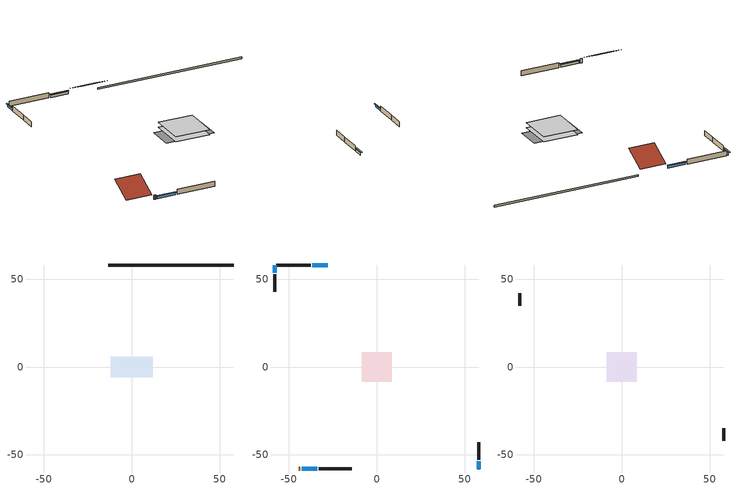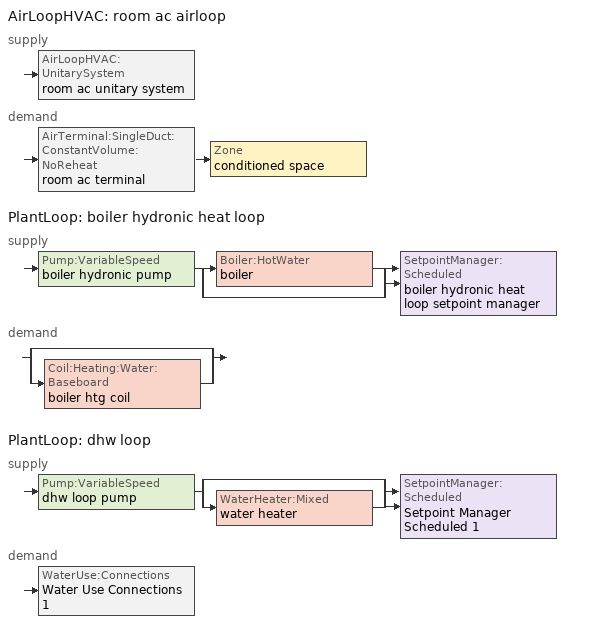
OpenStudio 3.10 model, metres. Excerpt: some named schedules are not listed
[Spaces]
crawlspace - unvented 1
 floor foundation (Slab1 construction): -11.91,-5.96 -11.91,5.96 11.91,5.96 11.91,-5.96 z-0.91
 wall foundation (FoundationWall1 construction): 58.06,58.06 -13.41,58.06 z-0.91:0
conditioned space 1
 floor to crawlspace - unvented 1 (Floor1 construction): -8.42,-8.42 -8.42,8.42 8.42,8.42 8.42,-8.42 z0
 wall outside (Wall1 construction): -37.59,58.06 -57.13,58.06 z0:2.44
 wall outside (Wall2 construction): 58.06,-52.73 58.06,-42.96 z0:2.44
 wall outside (Wall3 construction): -32.96,-58.06 -14.19,-58.06 z0:2.44
 wall outside (Wall4 construction): -58.06,52.73 -58.06,42.96 z0:2.44
 wall outside (AdiabaticWallConstruction): -27.86,58.06 -36.66,58.06 / 58.06,-58.06 58.06,-53.66 / -42.69,-58.06 -33.89,-58.06 / -58.06,58.06 -58.06,53.66 z0:1.19
 wall outside (AdiabaticWallConstruction 1): -44.53,-58.06 -43.62,-58.06 z0:2.03
 window (WindowConstruction): -27.86,58.06 -36.66,58.06 z0:1.19
 window (WindowConstruction 1): 58.06,-58.06 58.06,-53.66 z0:1.19
 window (WindowConstruction 2): -42.69,-58.06 -33.89,-58.06 z0:1.19
 window (WindowConstruction 3): -58.06,58.06 -58.06,53.66 z0:1.19
 door (Door): -44.53,-58.06 -43.62,-58.06 z0:2.03
attic - vented 1
 floor to conditioned space 1 (Floor2 construction Reversed): -8.42,-8.42 -8.42,8.42 8.42,8.42 8.42,-8.42 z2.44
 wall outside (Wall5 construction): 58.06,-42.03 58.06,-34.76 z0:2.44
 wall outside (Wall6 construction): -58.06,42.03 -58.06,34.76 z0:2.44
 roof outside (Roof1 construction): -26.93,58.06,2.44 -26.93,46.79,8.07 -14.34,46.79,8.07 -14.34,58.06,2.44
 roof outside (Roof2 construction): -45.46,-58.06,2.44 -45.46,-46.79,8.07 -58.06,-46.79,8.07 -58.06,-58.06,2.44
shading: -36.97,58.06 -27.56,58.06 -27.56,58.67 -36.97,58.67 z1.49; 58.06,-53.35 58.06,-58.36 58.67,-58.36 58.67,-53.35 z1.49; -33.58,-58.06 -42.99,-58.06 -42.99,-58.67 -33.58,-58.67 z1.49; -58.06,53.35 -58.06,58.36 -58.67,58.36 -58.67,53.35 z1.49
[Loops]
AirLoopHVAC 'room ac airloop'
 supply: AirLoopHVAC:UnitarySystem 'room ac unitary system'
 demand: AirTerminal:SingleDuct:ConstantVolume:NoReheat 'room ac terminal' > Zone 'conditioned space'
PlantLoop 'boiler hydronic heat loop'
 supply: Pump:VariableSpeed 'boiler hydronic pump' > split
  | Boiler:HotWater 'boiler'
  | bypass
  join > SetpointManager:Scheduled 'boiler hydronic heat loop setpoint manager'
 demand: split
  | bypass
  | Coil:Heating:Water:Baseboard 'boiler htg coil'
PlantLoop 'dhw loop'
 supply: Pump:VariableSpeed 'dhw loop pump' > split
  | bypass
  | WaterHeater:Mixed 'water heater'
  join > SetpointManager:Scheduled 'Setpoint Manager Scheduled 1'
 demand: WaterUse:Connections 'Water Use Connections 1'
[Site]
Buffalo Niagara Intl Ap_NY: Latitude {deg}=42.93; Longitude {deg}=-78.73; Time Zone {hr}=-5; Elevation {m}=215; Terrain=Suburbs; Keep Site Location Information=Yes
[Site:GroundTemperature:Shallow]
4.30207, 2.29327, 2.1324, 3.08568, 6.91256, 10.7216, 14.0239, 16.1158, 16.2935, 14.5921, 11.374, 7.68183
[Site:WaterMainsTemperature]
Calculation Method=Schedule; Temperature Schedule=mains temperature schedule
[Building]
Building 1
[Material] Roughness=Rough
Name | Thickness {m} | Conductivity {W/m-K} | Density {kg/m3} | Specific Heat {J/kg-K} | Thermal Absorptance | Solar Absorptance | Visible Absorptance
asphalt or fiberglass shingles | 0.00635 | 0.162714 | 1121.4 | 1465.45 | 0.9 | 0.85 | 0.85
roof rigid ins | 0.00281632 | 0.029427 | 32.04 | 1214.23 | 0.9 | 0.7 | 0.7
osb sheathing 0.5 in. | 0.0127 | 0.115458 | 512.64 | 1214.23 | 0.9 | 0.6 | 0.6
wood siding | 0.0254 | 0.102417 | 544.68 | 1172.36 | 0.9 | 0.7 | 0.7
osb sheathing 0.5 in. 1 | 0.0127 | 0.115458 | 512.64 | 1214.23 | 0.9 | 0.7 | 0.7
wall stud and cavity | 0.1397 | 0.0929022 | 139.0536 | 1170.24 | 0.9 | 0.7 | 0.7
gypsum board | 0.0127 | 0.160291 | 801 | 837.4 | 0.9 | 0.6 | 0.6
wall stud and cavity 1 | 0.1397 | 0.727959 | 139.0536 | 1170.24 | 0.9 | 0.6 | 0.6
floor stud and cavity | 0.1397 | 0.21683 | 92.3553 | 1139.71 | 0.9 | 0.7 | 0.7
floor rigid ins | 0.103632 | 0.029427 | 32.04 | 1214.23 | 0.9 | 0.7 | 0.7
osb sheathing 0.75 in. | 0.01905 | 0.115458 | 512.64 | 1214.23 | 0.9 | 0.7 | 0.7
floor covering | 0.0127 | 0.0433444 | 54.468 | 1339.84 | 0.9 | 0.6 | 0.6
ceiling loosefill ins | 0.169333 | 0.0480833 | 16.02 | 1046.75 | 0.9 | 0.7 | 0.7
ceiling stud and cavity | 0.1397 | 0.0824711 | 65.682 | 1177.47 | 0.9 | 0.7 | 0.7
concrete 8.0 in. | 0.2032 | 1.803125 | 2242.8 | 837.4 | 0.9 | 0.7 | 0.7
soil 0.5 in. | 0.0127 | 1.731 | 1842.3 | 418.7 | 0.9 | 0.7 | 0.7
wood siding 1; wood siding 2 | 0.0254 | 0.102417 | 544.68 | 1172.36
wall rigid ins | 0.512978 | 0.029427 | 32.04 | 1214.23 | 0.9 | 0.7 | 0.7
wall stud and cavity 2 | 0.0889 | 0.380278 | 52.3479 | 1209.89 | 0.9 | 0.7 | 0.7
door material | 0.04445 | 0.0716541 | 512.64 | 1214.23 | 0.9 | 0.7 | 0.7
wall stud and cavity 3 | 0.0889 | 0.391764 | 83.0341 | 1211.67 | 0.9 | 0.7 | 0.7
furniture material conditioned space 1 | 0.1524 | 0.115458 | 640.8 | 1214.23 | 0.9 | 0.6 | 0.6
[Construction]
Roof1 construction; Roof2 construction: asphalt or fiberglass shingles, roof rigid ins, osb sheathing 0.5 in.
Wall1 construction; Wall2 construction; Wall3 construction; Wall4 construction: wood siding, osb sheathing 0.5 in. 1, wall stud and cavity, gypsum board
Wall5 construction; Wall6 construction: wood siding, osb sheathing 0.5 in. 1, wall stud and cavity 1
Floor1 construction: floor stud and cavity, floor rigid ins, osb sheathing 0.75 in., floor covering
Floor2 construction Reversed: gypsum board, ceiling stud and cavity, ceiling loosefill ins
FoundationWall1 construction: concrete 8.0 in.
Slab1 construction: soil 0.5 in.
WindowConstruction; WindowConstruction 1; WindowConstruction 2; WindowConstruction 3: WindowMaterial
AdiabaticWallConstruction: wood siding 1, wall rigid ins, wall stud and cavity 2, gypsum board
Door: door material
AdiabaticWallConstruction 1: wood siding 2, wall rigid ins, wall stud and cavity 2, gypsum board
PartitionWallConstruction: gypsum board, wall stud and cavity 3, gypsum board
furniture construction conditioned space 1: furniture material conditioned space 1
[WindowMaterial:SimpleGlazingSystem]
WindowMaterial: U-Factor {W/m2-K}=2.10086; Solar Heat Gain Coefficient=0.3
[ThermalZone] Multiplier=1; Use Ideal Air Loads=No
Name | Volume {m3} | Thermostat
conditioned space | 692.064 | conditioned space temperature setpoint
attic - vented | 356.391
crawlspace - unvented | 259.524
[Sizing:Zone] Zone Cooling Design Supply Air Temperature Input Method=SupplyAirTemperature; Zone Cooling Design Supply Air Temperature {C}=14; Zone Cooling Design Supply Air Temperature Difference {deltaC}=11.11; Zone Heating Design Supply Air Temperature Input Method=SupplyAirTemperature; Zone Heating Design Supply Air Temperature {C}=40; Zone Heating Design Supply Air Temperature Difference {deltaC}=11.11; Zone Cooling Design Supply Air Humidity Ratio {kg-H2O/kg-air}=0.0085; Zone Heating Design Supply Air Humidity Ratio {kg-H2O/kg-air}=0.008; Cooling Design Air Flow Method=DesignDay; Heating Design Air Flow Method=DesignDay; Account for Dedicated Outdoor Air System=No; Dedicated Outdoor Air System Control Strategy=NeutralSupplyAir; Dedicated Outdoor Air Low Setpoint Temperature for Design {C}=autosize; Dedicated Outdoor Air High Setpoint Temperature for Design {C}=autosize; Zone Load Sizing Method=Sensible Load Only No Latent Load; Zone Latent Cooling Design Supply Air Humidity Ratio Input Method=HumidityRatioDifference; Zone Cooling Design Supply Air Humidity Ratio Difference {kgWater/kgDryAir}=0.005; Zone Latent Heating Design Supply Air Humidity Ratio Input Method=HumidityRatioDifference; Zone Humidification Design Supply Air Humidity Ratio Difference {kgWater/kgDryAir}=0.005; Sizing Option=Coincident
conditioned space; attic - vented; crawlspace - unvented
[Zone equipment]
conditioned space: room ac terminal, boiler baseboard
[Space]
Name | Thermal Zone | Volume {m3}
conditioned space 1 | conditioned space | 692.064
attic - vented 1 | attic - vented | 356.391
crawlspace - unvented 1 | crawlspace - unvented | 259.524
[ThermostatSetpoint:DualSetpoint]
conditioned space temperature setpoint: Heating Setpoint Temperature Schedule=heating setpoint; Cooling Setpoint Temperature Schedule=cooling setpoint; Temperature Difference Between Cutout And Setpoint {deltaC}=0
[Foundation:Kiva]
Foundation Kiva 1: Initial Indoor Air Temperature {C}=0.1092; Wall Height Above Grade {m}=0; Wall Depth Below Slab {m}=0.2032
[Foundation:Kiva:Settings]
Soil Conductivity {W/m-K}=1.731; Soil Density {kg/m3}=1842.3; Soil Specific Heat {J/kg-K}=418.7; Ground Solar Absorptivity=0.9; Ground Thermal Absorptivity=0.9; Ground Surface Roughness {m}=0.03; Far-Field Width {m}=40; Deep-Ground Boundary Condition=ZeroFlux; Deep-Ground Depth {m}=40; Minimum Cell Dimension {m}=0.2; Maximum Cell Growth Coefficient=3; Simulation Timestep=Timestep
[SurfaceProperty:ExposedFoundationPerimeter]
Slab1: Exposed Perimeter Calculation Method=TotalExposedPerimeter; Total Exposed Perimeter {m}=71.46544
[SurfaceProperty:IncidentSolarMultiplier] Incident Solar Multiplier=1; Incident Solar Multiplier Schedule=trans schedule winter=0.857 summer=0.857
Window1; Window2; Window3; Window4
[InternalMass:Definition] Design Level Calculation Method=SurfaceArea
Name | Construction | Surface Area {m2}
partition wall mass | PartitionWallConstruction | 283.819
furniture mass conditioned space 1 | furniture construction conditioned space 1 | 113.528
[InternalMass] Space or SpaceType=conditioned space 1; Multiplier=1
Name | Internal Mass Definition
partition wall mass | partition wall mass
furniture mass conditioned space 1 | furniture mass conditioned space 1
[Coil:Cooling:DX:SingleSpeed]
room ac clg coil: Availability Schedule=Always On Discrete; Rated Total Cooling Capacity {W}=4561.07; Rated Sensible Heat Ratio=0.65; Rated COP {W/W}=2.46766; Rated Air Flow Rate {m3/s}=0.190968; Rated Evaporator Fan Power Per Volume Flow Rate 2017 {W/(m3/s)}=773.3; Rated Evaporator Fan Power Per Volume Flow Rate 2023 {W/(m3/s)}=934.4; Total Cooling Capacity Function of Temperature Curve=Cool-CAP-fT1; Total Cooling Capacity Function of Flow Fraction Curve=Cool-CAP-fFF1; Energy Input Ratio Function of Temperature Curve=Cool-EIR-fT1; Energy Input Ratio Function of Flow Fraction Curve=Cool-EIR-fFF1; Part Load Fraction Correlation Curve=Cool-PLF-fPLR1; Minimum Outdoor Dry-Bulb Temperature for Compressor Operation {C}=-25; Nominal Time for Condensate Removal to Begin {s}=1000; Ratio of Initial Moisture Evaporation Rate and Steady State Latent Capacity=1.5; Maximum Cycling Rate {cycles/hr}=3; Latent Capacity Time Constant {s}=45; Condenser Type=AirCooled; Evaporative Condenser Effectiveness=0.9; Evaporative Condenser Air Flow Rate {m3/s}=autosize; Evaporative Condenser Pump Rated Power Consumption {W}=autosize; Crankcase Heater Capacity {W}=0; Maximum Outdoor Dry-Bulb Temperature for Crankcase Heater Operation {C}=10; Basin Heater Capacity {W/K}=0; Basin Heater Setpoint Temperature {C}=2
[Fan:SystemModel]
room ac supply fan: Availability Schedule=Always On Discrete; Design Maximum Air Flow Rate {m3/s}=0.191139; Speed Control Method=Discrete; Electric Power Minimum Flow Rate Fraction=0.2; Design Pressure Rise {Pa}=500; Motor Efficiency=1; Motor In Air Stream Fraction=1; Design Electric Power Consumption {W}=autosize; Design Power Sizing Method=PowerPerFlow; Electric Power Per Unit Flow Rate {W/(m3/s)}=1e-06; Electric Power Per Unit Flow Rate Per Unit Pressure {W-s/m3-Pa}=1.66667; Fan Total Efficiency=0.7; Motor Loss Radiative Fraction=0; Speed Flow Fraction 1=1; Speed Electric Power Fraction 1=1
[EnergyManagementSystem:Sensor]
Name | Output Variable or Output Meter Index Key | Output Variable or Output Meter
room_ac_supply_fan_s | room ac supply fan | Fan Electricity Energy
room_ac_clg_coil_s | room ac clg coil | Cooling Coil Total Cooling Energy
boiler_plr_s | boiler | Boiler Part Load Ratio
boiler_hydronic_pump_mfr_s | boiler hydronic pump | Pump Mass Flow Rate
boiler_hydronic_pump_s | boiler hydronic pump | Pump Electricity Energy
boiler_baseboard_s | boiler baseboard | Baseboard Total Heating Energy
water_heater_energy | water heater | Water Heater FuelOilNo2 Rate
water_heater_on_cycle_parasitic | water heater | Water Heater On Cycle Parasitic Electricity Rate
water_heater_off_cycle_parasitic | water heater | Water Heater Off Cycle Parasitic Electricity Rate
fridge_tin_s; tin_s | conditioned space | Zone Mean Air Temperature
out_pb_s |  | Site Outdoor Air Barometric Pressure
out_wt_s |  | Site Outdoor Air Humidity Ratio
win_s | conditioned space | Zone Air Humidity Ratio
site_vw_s |  | Site Wind Speed
tout_s | conditioned space | Zone Outdoor Air Drybulb Temperature
cool_season | cooling season schedule | Schedule Value
room_ac_airloop_Fan_RTF_s | room ac supply fan | Fan Runtime Fraction
natural_vent_s | natural vent schedule | Schedule Value
htg_sp_s | heating setpoint | Schedule Value
clg_sp_s | cooling setpoint | Schedule Value
mech_vent_range_fan_0_sch_s | mech vent range fan 0 schedule | Schedule Value
mech_vent_bath_fan_0_sch_s | mech vent bath fan 0 schedule | Schedule Value
clothes_dryer_exhaust_0_sch_s | clothes_dryer | Schedule Value
conditioned_space_htg_unmet_s | conditioned space | Zone Heating Setpoint Not Met Time
conditioned_space_clg_unmet_s | conditioned space | Zone Cooling Setpoint Not Met Time
htg_load_cond |  | Heating:EnergyTransfer:Zone:CONDITIONED SPACE
clg_load_cond |  | Cooling:EnergyTransfer:Zone:CONDITIONED SPACE
[EnergyManagementSystem:Program]
room_ac_supply_fan_disaggregate_program: Set room_ac_supply_fan_clg = 0; If room_ac_clg_coil_s > 0; Set room_ac_supply_fan_clg = room_ac_supply_fan_s; EndIf
boiler_hydronic_pump_power_program: Set hvac_plr = boiler_plr_s; Set pump_total_eff = boiler_hydronic_pump_rated_mfr / 1000 * 20000.0 / 158.653846153846; Set pump_vfr = boiler_hydronic_pump_mfr_s / 1000; If pump_vfr > 0; Set boiler_hydronic_pump_pressure_rise_act = 158.653846153846 * hvac_plr * pump_total_eff / pump_vfr; Else; Set boiler_hydronic_pump_pressure_rise_act = 0; EndIf
boiler_hydronic_pump_disaggregate_program: Set boiler_hydronic_pump_primary_htg = boiler_hydronic_pump_s
water_heater_EC_adj: If WarmupFlag == 0; Set dhw_e_cons = water_heater_energy + water_heater_on_cycle_parasitic + water_heater_off_cycle_parasitic; Set water_heater_ec_adj_act = 0.0 * dhw_e_cons / 1; EndIf
fridge_schedule_program: Set Tin = fridge_tin_s*(9.0/5.0)+32.0; Set fridge_schedule_act = 0; If (Hour == 0); Set fridge_schedule_act = (-0.487+0.019*Tin); ElseIf (Hour == 1); Set fridge_schedule_act = (-0.34+0.016*Tin); ElseIf (Hour == 2); Set fridge_schedule_act = (-0.37+0.017*Tin); ElseIf (Hour == 3); Set fridge_schedule_act = (-0.361+0.016*Tin); ElseIf (Hour == 4); Set fridge_schedule_act = (-0.515+0.018*Tin); ElseIf (Hour == 5); Set fridge_schedule_act = (-0.684+0.021*Tin); ElseIf (Hour == 6); Set fridge_schedule_act = (-0.471+0.019*Tin); ElseIf (Hour == 7); Set fridge_schedule_act = (-0.159+0.015*Tin); ElseIf (Hour == 8); Set fridge_schedule_act = (-0.079+0.015*Tin); ElseIf (Hour == 9); Set fridge_schedule_act = (-0.417+0.019*Tin); ElseIf (Hour == 10); Set fridge_schedule_act = (-0.411+0.018*Tin); ElseIf (Hour == 11); Set fridge_schedule_act = (-0.386+0.018*Tin); ElseIf (Hour == 12); Set fridge_schedule_act = (-0.24+0.016*Tin); ElseIf (Hour == 13); Set fridge_schedule_act = (-0.314+0.017*Tin); ElseIf (Hour == 14); Set fridge_schedule_act = (-0.16+0.015*Tin); ElseIf (Hour == 15); Set fridge_schedule_act = (-0.121+0.015*Tin); ElseIf (Hour == 16); Set fridge_schedule_act = (-0.469+0.02*Tin); ElseIf (Hour == 17); Set fridge_schedule_act = (-0.412+0.02*Tin); ElseIf (Hour == 18); Set fridge_schedule_act = (-0.091+0.017*Tin); ElseIf (Hour == 19); Set fridge_schedule_act = (0.077+0.014*Tin); ElseIf (Hour == 20); Set fridge_schedule_act = (-0.118+0.016*Tin); ElseIf (Hour == 21); Set fridge_schedule_act = (-0.247+0.017*Tin); ElseIf (Hour == 22); Set fridge_schedule_act = (-0.445+0.019*Tin); ElseIf (Hour == 23); Set fridge_schedule_act = (-0.544+0.02*Tin); EndIf
natural_vent_program: Set Tin = tin_s; Set Tout = tout_s; Set Wout = out_wt_s; Set Pbar = out_pb_s; Set Phiout = (@RhFnTdbWPb Tout Wout Pbar); Set MaxHR = 0.0115; Set Tnvsp = (htg_sp_s + clg_sp_s) / 2; Set NVavail = natural_vent_s; Set ClgSsnAvail = cool_season; Set Qnv = 0; Set Qwhf = 0; Set whole_house_fan_mix_act = 0; Set whole_house_fan_act = 0; If ((Wout < MaxHR) && (Tin > Tout) && (Tin > Tnvsp) && (ClgSsnAvail > 0)); Set WHF_Flow = 0; Set Adj = (Tin-Tnvsp)/(Tin-Tout); Set Adj = (@Min Adj 1); Set Adj = (@Max Adj 0); If (WHF_Flow > 0); Set Qwhf = WHF_Flow*Adj; Set whole_house_fan_mix_act = WHF_Flow*Adj; Set WHF_W = 0; Set whole_house_fan_act = WHF_W*Adj; ElseIf (NVavail > 0); Set NVArea = 12615.824058624003; Set Cs = 8.968567957270247e-05; Set Cw = 6.158219665777789e-05; Set Tdiff = Tin-Tout; Set dT = (@Abs Tdiff); Set Vwind = site_vw_s; Set SGNV = NVArea*Adj*((((Cs*dT)+(Cw*(Vwind^2)))^0.5)/1000); Set MaxNV = 3.844798503936001; Set Qnv = (@Min SGNV MaxNV); EndIf; EndIf; Set natural_vent_flow_act = Qnv; Set whole_house_fan_flow_act = Qwhf; Set natural_vent_program_Qnv = Qnv; Set natural_vent_program_Qwhf = Qwhf
infil_program: Set p_m = 0.14; Set p_s = 0.22; Set s_m = 270; Set s_s = 370; Set z_m = 9.99744; Set z_s = 2.4384; Set f_t = (((s_m/z_m)^p_m)*((z_s/s_s)^p_s)); Set Tdiff = tin_s-tout_s; Set dT = @Abs Tdiff; Set c = 0.0755; Set Cs = 0.0654; Set Cw = 0.1488; Set n = 0.65; Set sft = (f_t*0.7000000000000001); Set temp1 = ((c*Cw)*((sft*site_vw_s)^(2*n)))^2; Set Qinf = (((c*Cs*(dT^n))^2)+temp1)^0.5; Set Qinf = (@Max Qinf 0); Set mech_vent_house_fan_sensible_load_act = 0.0; Set mech_vent_house_fan_latent_load_act = 0.0; Set OASupInPb = out_pb_s; Set OASupInTemp = tout_s; Set OASupInW = out_wt_s; Set OASupRho = (@RhoAirFnPbTdbW OASupInPb OASupInTemp OASupInW); Set OASupCp = (@CpAirFnW OASupInW); Set OASupInEnth = (@HFnTdbW OASupInTemp OASupInW); Set ZoneTemp = tin_s; Set ZoneW = win_s; Set ZoneCp = (@CpAirFnW ZoneW); Set ZoneAirEnth = (@HFnTdbW ZoneTemp ZoneW); Set mech_vent_house_fan_cfis_act = 0.0; Set QWHV_cfis_sup = 0.0; Set QWHV_cfis_suppl_sup = 0.0; Set QWHV_cfis_suppl_exh = 0.0; Set Qrange = 0; Set Qrange = Qrange + 0.04719 * mech_vent_range_fan_0_sch_s; Set Qbath = 0; Set Qbath = Qbath + 0.04719 * mech_vent_bath_fan_0_sch_s; Set Qdryer = 0; Set Qdryer = Qdryer + 0.15118 * clothes_dryer_exhaust_0_sch_s; Set QWHV_sup = 0.0; Set QWHV_exh = 0.0; Set Qsupply = QWHV_sup + QWHV_cfis_sup + QWHV_cfis_suppl_sup; Set Qexhaust = Qrange + Qbath + Qdryer + QWHV_exh + QWHV_cfis_suppl_exh; Set Qfan = (@Max Qexhaust Qsupply); Set Qducts = 0; If Qducts < 0; Set Qsupply = Qsupply - Qducts; Else; Set Qexhaust = Qexhaust + Qducts; EndIf; Set Qfan_with_ducts = (@Max Qexhaust Qsupply); Set Qimb = (@Abs (Qsupply - Qexhaust)); If Qinf + Qimb > 0; Set Qtot = Qfan_with_ducts + (Qinf^2) / (Qinf + Qimb); Else; Set Qtot = Qfan_with_ducts; EndIf; Set Qinf_adj = Qtot - Qfan; Set infil_flow_act = Qinf_adj; Set infil_program_Qinf = Qinf_adj; Set infil_program_Qfan = Qfan; Set Qload = Qfan; Set Effectiveness_Sens = 0.0; Set Effectiveness_Lat = 0.0; Set Fan_MFR = Qload * OASupRho; Set ZoneInEnth = OASupInEnth; Set ZoneInTemp = OASupInTemp; Set FanTotalToCond = Fan_MFR * (ZoneInEnth - ZoneAirEnth); Set FanSensToCond = Fan_MFR * ZoneCp * (ZoneInTemp - ZoneTemp); Set FanLatToCond = FanTotalToCond - FanSensToCond; Set mech_vent_house_fan_sensible_load_act = mech_vent_house_fan_sensible_load_act + FanSensToCond; Set mech_vent_house_fan_latent_load_act = mech_vent_house_fan_latent_load_act + FanLatToCond
unmet_hours_program: Set htg_unmet_hours = 0; Set clg_unmet_hours = 0; Set unit_htg_unmet_hours = 0; If ((DayOfYear >= 1) && (DayOfYear <= 365)); Set unit_htg_unmet_hours = unit_htg_unmet_hours + conditioned_space_htg_unmet_s; If unit_htg_unmet_hours > htg_unmet_hours; Set htg_unmet_hours = unit_htg_unmet_hours; EndIf; EndIf; Set unit_clg_unmet_hours = 0; If ((DayOfYear >= 1) && (DayOfYear <= 365)); Set unit_clg_unmet_hours = unit_clg_unmet_hours + conditioned_space_clg_unmet_s; If unit_clg_unmet_hours > clg_unmet_hours; Set clg_unmet_hours = unit_clg_unmet_hours; EndIf; EndIf
total_loads_program: Set loads_htg_tot = 0; Set loads_clg_tot = 0; If htg_load_cond > 0; Set loads_htg_tot = loads_htg_tot + (htg_load_cond - clg_load_cond) * 1.0; EndIf; Set loads_htg_tot = (@Max loads_htg_tot 0); If clg_load_cond > 0; Set loads_clg_tot = loads_clg_tot + (clg_load_cond - htg_load_cond) * 1.0; EndIf; Set loads_clg_tot = (@Max loads_clg_tot 0)
total_airflows_program: Set total_infil_flow_rate = 0; Set total_mechvent_flow_rate = 0; Set total_natvent_flow_rate = 0; Set total_whf_flow_rate = 0; Set total_infil_flow_rate = total_infil_flow_rate + (infil_program_Qinf * 1); Set total_mechvent_flow_rate = total_mechvent_flow_rate + (infil_program_Qfan * 1); Set total_natvent_flow_rate = total_natvent_flow_rate + (natural_vent_program_Qnv * 1); Set total_whf_flow_rate = total_whf_flow_rate + (natural_vent_program_Qwhf * 1)
[EnergyManagementSystem:ProgramCallingManager]
room_ac_supply_fan_disaggregate_program_calling_manager: EndOfSystemTimestepBeforeHVACReporting; room_ac_supply_fan_disaggregate_program
boiler_hydronic_pump_power_program_calling_manager: EndOfSystemTimestepBeforeHVACReporting; boiler_hydronic_pump_power_program
boiler_hydronic_pump_disaggregate_program_calling_manager: EndOfSystemTimestepBeforeHVACReporting; boiler_hydronic_pump_disaggregate_program
water_heater_EC_adj_ProgramManager: EndOfSystemTimestepBeforeHVACReporting; water_heater_EC_adj
fridge_schedule_program_calling_manager: BeginZoneTimestepAfterInitHeatBalance; fridge_schedule_program
natural_vent_program_calling_manager: BeginZoneTimestepAfterInitHeatBalance; natural_vent_program
infil_program_calling_manager: BeginZoneTimestepAfterInitHeatBalance; infil_program
unmet_hours_program_calling_manager: EndOfZoneTimestepBeforeZoneReporting; unmet_hours_program
total_loads_program_calling_manager: EndOfZoneTimestepAfterZoneReporting; total_loads_program
total_airflows_program_calling_manager: EndOfZoneTimestepAfterZoneReporting; total_airflows_program
[EnergyManagementSystem:OutputVariable] Type of Data in Variable=Summed; Update Frequency=SystemTimestep; Units=J
Name | EMS Variable | EMS Program or Subroutine
room ac supply fan disaggregate clg | room_ac_supply_fan_clg | room_ac_supply_fan_disaggregate_program
boiler hydronic pump disaggregate htg primary | boiler_hydronic_pump_primary_htg | boiler_hydronic_pump_disaggregate_program
[AirLoopHVAC:UnitarySystem]
room ac unitary system: Control Type=Load; Controlling Zone or Thermostat Location=conditioned space; Dehumidification Control Type=None; Availability Schedule=Always On Discrete; Supply Fan=room ac supply fan; Fan Placement=BlowThrough; Supply Air Fan Operating Mode Schedule=room ac auto fan schedule; DX Heating Coil Sizing Ratio=1; Cooling Coil=room ac clg coil; Use DOAS DX Cooling Coil=No; DOAS DX Cooling Coil Leaving Minimum Air Temperature {C}=2; Latent Load Control=SensibleOnlyLoadControl; Supply Air Flow Rate Method During Cooling Operation=SupplyAirFlowRate; Supply Air Flow Rate During Cooling Operation {m3/s}=0.191139; Supply Air Flow Rate Method During Heating Operation=SupplyAirFlowRate; Supply Air Flow Rate During Heating Operation {m3/s}=0; Supply Air Flow Rate Method When No Cooling or Heating is Required=SupplyAirFlowRate; Supply Air Flow Rate When No Cooling or Heating is Required {m3/s}=0; No Load Supply Air Flow Rate Control Set To Low Speed=Yes; Maximum Supply Air Temperature {C}=48.8889; Maximum Outdoor Dry-Bulb Temperature for Supplemental Heater Operation {C}=21; Ancilliary On-Cycle Electric Power {W}=0; Ancilliary Off-Cycle Electric Power {W}=0
[AirLoopHVAC]
room ac airloop: Availability Schedule=Always On Discrete; Design Supply Air Flow Rate {m3/s}=0.191139; Design Return Air Flow Fraction of Supply Air Flow=1
[Sizing:System]
room ac airloop: Central Heating Maximum System Air Flow Ratio=0.3; Preheat Design Temperature {C}=7; Preheat Design Humidity Ratio {kg-H2O/kg-Air}=0.008; Precool Design Temperature {C}=12.8; Precool Design Humidity Ratio {kg-H2O/kg-Air}=0.008; Central Cooling Design Supply Air Temperature {C}=12.8; Central Heating Design Supply Air Temperature {C}=16.7; 100% Outdoor Air in Cooling=Yes; 100% Outdoor Air in Heating=Yes; Central Cooling Design Supply Air Humidity Ratio {kg-H2O/kg-Air}=0.0085; Zone Maximum Outdoor Air Fraction=1; Cooling Supply Air Flow Rate Per Floor Area {m3/s-m2}=0.00996765; Cooling Fraction of Autosized Cooling Supply Air Flow Rate=1; Cooling Supply Air Flow Rate Per Unit Cooling Capacity {m3/s-W}=3.94755e-05; Heating Supply Air Flow Rate Per Floor Area {m3/s-m2}=0.00996765; Heating Fraction of Autosized Heating Supply Air Flow Rate=1; Heating Fraction of Autosized Cooling Supply Air Flow Rate=1; Heating Supply Air Flow Rate Per Unit Heating Capacity {m3/s-W}=3.15882e-05; Cooling Design Capacity Method=CoolingDesignCapacity; Cooling Design Capacity {W}=autosize; Cooling Design Capacity Per Floor Area {W/m2}=234.7; Fraction of Autosized Cooling Design Capacity=1; Heating Design Capacity Method=HeatingDesignCapacity; Heating Design Capacity {W}=autosize; Heating Design Capacity Per Floor Area {W/m2}=157; Fraction of Autosized Heating Design Capacity=1; Central Cooling Capacity Control Method=OnOff; Occupant Diversity=autosize
[AirTerminal:SingleDuct:ConstantVolume:NoReheat]
room ac terminal: Availability Schedule=Always On Discrete; Maximum Air Flow Rate {m3/s}=0.191139
[PlantLoop] Fluid Type=Water; Glycol Concentration=0; Load Distribution Scheme=Optimal
Name | Plant Loop Volume {m3} | Maximum Loop Flow Rate {m3/s}
boiler hydronic heat loop | Autocalculate
dhw loop | 0.003 | 0.01
[Sizing:Plant] Loop Type=Heating; Sizing Option=NonCoincident; Zone Timesteps in Averaging Window=1; Coincident Sizing Factor Mode=None
Name | Design Loop Exit Temperature {C} | Loop Design Temperature Difference {deltaC}
boiler hydronic heat loop | 82.2222 | 11.1111
dhw loop | 52.6667 | 5.55556
[Pump:VariableSpeed] Motor Efficiency=0.85; Fraction of Motor Inefficiencies to Fluid Stream=0; Coefficient 1 of the Part Load Performance Curve=0; Coefficient 2 of the Part Load Performance Curve=1; Coefficient 3 of the Part Load Performance Curve=0; Coefficient 4 of the Part Load Performance Curve=0; Minimum Flow Rate {m3/s}=0; Pump Control Type=Intermittent; Skin Loss Radiative Fraction=0.5; Design Power Sizing Method=PowerPerFlowPerPressure; Design Electric Power per Unit Flow Rate {W/(m3/s)}=348701.1; Design Shaft Power per Unit Flow Rate per Unit Head {W-s/m3-Pa}=1.28205; Design Minimum Flow Rate Fraction=0
Name | Rated Flow Rate {m3/s} | Rated Pump Head {Pa} | Rated Power Consumption {W}
boiler hydronic pump | 0.00594952 | 20000 | 158.654
dhw loop pump | 0.01 | 1 | 0
[Boiler:HotWater]
boiler: Fuel Type=FuelOilNo2; Nominal Capacity {W}=10551.4; Nominal Thermal Efficiency=0.78; Efficiency Curve Temperature Evaluation Variable=LeavingBoiler; Normalized Boiler Efficiency Curve=NonCondensingBoilerEff; Minimum Part Load Ratio=0; Maximum Part Load Ratio=1; Optimum Part Load Ratio=1; Water Outlet Upper Temperature Limit {C}=99.9; Boiler Flow Mode=LeavingSetpointModulated; On Cycle Parasitic Electric Load {W}=0; Off Cycle Parasitic Fuel Load {W}=0; Sizing Factor=1
[EnergyManagementSystem:InternalVariable]
Name | Internal Data Index Key | Internal Data Type
boiler_hydronic_pump_rated_mfr | boiler hydronic pump | Pump Maximum Mass Flow Rate
room_ac_airloop_max_sup_fan_mfr | room ac supply fan | Fan Maximum Mass Flow Rate
[EnergyManagementSystem:Actuator]
Name | Actuated Component | Actuated Component Type | Actuated Component Control Type | Zone or Space
boiler_hydronic_pump_pressure_rise_act | boiler hydronic pump | Pump | Pump Pressure Rise
water_heater_ec_adj_act | water heater energy adjustment1 | OtherEquipment | Power Level | conditioned space 1
fridge_schedule_act | fridge schedule | Schedule:Constant | Schedule Value
natural_vent_flow_act | natural vent flow | Zone Infiltration | Air Exchange Flow Rate
whole_house_fan_flow_act | whole house fan flow | Zone Infiltration | Air Exchange Flow Rate
whole_house_fan_act | whole house fan | ElectricEquipment | Electricity Rate | conditioned space 1
whole_house_fan_mix_act | whole house fan mix | ZoneMixing | Air Exchange Flow Rate
mech_vent_house_fan_cfis_act | mech vent house fan cfis | ElectricEquipment | Electricity Rate | conditioned space 1
mech_vent_house_fan_sensible_load_act | mech vent house fan sensible load | OtherEquipment | Power Level | conditioned space 1
mech_vent_house_fan_latent_load_act | mech vent house fan latent load | OtherEquipment | Power Level | conditioned space 1
infil_flow_act | infil flow | Zone Infiltration | Air Exchange Flow Rate
[SetpointManager:Scheduled] Control Variable=Temperature
Name | Schedule
boiler hydronic heat loop setpoint manager | boiler hydronic heat supply setpoint
Setpoint Manager Scheduled 1 | dhw temp
[Coil:Heating:Water:Baseboard]
boiler htg coil: Heating Design Capacity Method=HeatingDesignCapacity; Heating Design Capacity {W}=10551.4; Heating Design Capacity Per Floor Area {W/m2}=0; Fraction of Autosized Heating Design Capacity=0.8; U-Factor Times Area Value {W/K}=759.704; Maximum Water Flow Rate {m3/s}=0.000454535; Convergence Tolerance=0.001
[ZoneHVAC:Baseboard:Convective:Water]
boiler baseboard: Availability Schedule=Always On Discrete; Heating Coil=boiler htg coil
[External:File]
External File 1: File=in.schedules.csv
[ElectricEquipment:Definition] Design Level Calculation Method=EquipmentLevel
Name | Design Level {W} | Fraction Latent | Fraction Radiant | Fraction Lost
ceiling fan | 58.3651 | 0 | 0.558 | 0
clothes washer | 1243.65 | 0.03 | 0.162 | 0.7
clothes dryer | 485.805 | 0.015 | 0.081 | 0.85
dishwasher | 724.42 | 0.3 | 0.18 | 0.4
fridge | 78.8813 | 0 | 0.6 | 0
cooking range | 102.038 | 0.16 | 0.384 | 0.2
misc tv | 407.323 | 0 | 0.6 | 0
misc plug loads | 514.959 | 0.045 | 0.513 | 0.1
whole house fan; mech vent house fan | 0 | 0 | 0 | 1
mech vent house fan cfis | 0 | 0 | 0 | 0
mech vent range fan 0; mech vent bath fan 0 | 30 | 0 | 0 | 1
[ElectricEquipment] Space or SpaceType=conditioned space 1
Name | Electric Equipment Definition | Schedule
ceiling fan | ceiling fan | ceiling_fan
clothes washer | clothes washer | clothes_washer
clothes dryer | clothes dryer | clothes_dryer
dishwasher | dishwasher | dishwasher
fridge | fridge | fridge schedule
cooking range | cooking range | cooking_range
misc tv | misc tv | plug_loads_tv
misc plug loads | misc plug loads | plug_loads_other
whole house fan | whole house fan | Always On Discrete
mech vent house fan | mech vent house fan | mech vent house fan schedule
mech vent house fan cfis | mech vent house fan cfis | mech vent house fan cfis schedule
mech vent range fan 0 | mech vent range fan 0 | mech vent range fan 0 schedule
mech vent bath fan 0 | mech vent bath fan 0 | mech vent bath fan 0 schedule
[WaterHeater:Mixed]
water heater: Tank Volume {m3}=0.143846; Setpoint Temperature Schedule=water heater setpoint; Deadband Temperature Difference {deltaC}=2; Maximum Temperature Limit {C}=99; Heater Control Type=Cycle; Heater Maximum Capacity {W}=10550.6; Heater Minimum Capacity {W}=0; Heater Fuel Type=FuelOilNo2; Heater Thermal Efficiency=0.785176; Off Cycle Parasitic Fuel Consumption Rate {W}=0; Off Cycle Parasitic Fuel Type=Electricity; Off Cycle Parasitic Heat Fraction to Tank=0; On Cycle Parasitic Fuel Consumption Rate {W}=0; On Cycle Parasitic Fuel Type=Electricity; On Cycle Parasitic Heat Fraction to Tank=0; Ambient Temperature Indicator=ThermalZone; Ambient Temperature Thermal Zone=conditioned space; Off Cycle Loss Coefficient to Ambient Temperature {W/K}=2.30013; Off Cycle Loss Fraction to Thermal Zone=0.91; On Cycle Loss Coefficient to Ambient Temperature {W/K}=2.30013; On Cycle Loss Fraction to Thermal Zone=1; Use Side Effectiveness=1; Source Side Effectiveness=1; Use Side Design Flow Rate {m3/s}=autosize; Source Side Design Flow Rate {m3/s}=autosize; Indirect Water Heating Recovery Time {hr}=1.5; Source Side Flow Control Mode=IndirectHeatPrimarySetpoint
[WaterHeater:Sizing]
water heater: Design Mode=PeakDraw; Time Storage Can Meet Peak Draw {hr}=0.538503; Time for Tank Recovery {hr}=0; Nominal Tank Volume for Autosizing Plant Connections {m3}=1
[OtherEquipment:Definition] Design Level Calculation Method=EquipmentLevel
Name | Design Level {W} | Fraction Latent | Fraction Radiant | Fraction Lost
water heater energy adjustment1 | 0.01 | 0 | 0 | 1
clothes dryer 2 | 6453.99 | 0.015 | 0.081 | 0.85
cooking range 2 | 2990.45 | 0.16 | 0.384 | 0.2
general water use sensible | -52.5013 | 0 | 0.6 | 0
general water use latent | 53.2715 | 1 | 0 | 0
mech vent house fan sensible load | 0 | 0 | 0 | 0
mech vent house fan latent load | 0 | 1 | 0 | 0
[OtherEquipment] Space or SpaceType=conditioned space 1
Name | Other Equipment Definition | Schedule | Fuel Type
water heater energy adjustment1 | water heater energy adjustment1 | Always On Discrete | FuelOilNo2
clothes dryer 1 | clothes dryer 2 | clothes_dryer | FuelOilNo2
cooking range 1 | cooking range 2 | cooking_range | FuelOilNo2
general water use sensible | general water use sensible | general water use schedule
general water use latent | general water use latent | general water use schedule
mech vent house fan sensible load | mech vent house fan sensible load | Always On Discrete
mech vent house fan latent load | mech vent house fan latent load | Always On Discrete
[WaterUse:Connections]
Water Use Connections 1: Drain Water Heat Exchanger Type=None; Drain Water Heat Exchanger Destination=Plant; Water Use Equipment Name 1=dhw fixtures; Water Use Equipment Name 2=dhw distribution waste; Water Use Equipment Name 3=clothes washer; Water Use Equipment Name 4=dishwasher
[WaterUse:Equipment:Definition]
Name | Peak Flow Rate {m3/s} | Target Temperature Schedule
dhw fixtures | 1.79434e-05 | mixed water temperature schedule
dhw distribution waste | 6.16797e-06 | mixed water temperature schedule
clothes washer | 5.17561e-06
dishwasher | 5.01845e-06
[WaterUse:Equipment]
Name | Water Use Equipment Definition | Flow Rate Fraction Schedule
dhw fixtures | dhw fixtures | hot_water_fixtures
dhw distribution waste | dhw distribution waste | hot_water_fixtures
clothes washer | clothes washer | hot_water_clothes_washer
dishwasher | dishwasher | hot_water_dishwasher
[Lights:Definition]
interior lighting: Design Level Calculation Method=LightingLevel; Lighting Level {W}=1403.41; Fraction Radiant=0.6; Fraction Visible=0.2; Return Air Fraction=0
[Lights]
interior lighting: Lights Definition=interior lighting; Space or SpaceType=conditioned space 1; Schedule=lighting_interior; Fraction Replaceable=1
[Exterior:Lights:Definition]
exterior lighting: Design Level {W}=58.1671
[Exterior:Lights]
exterior lighting: Exterior Lights Definition=exterior lighting; Schedule=exterior lighting schedule
[People:Definition]
occupants: Number of People Calculation Method=People; Number of People {people}=3; Fraction Radiant=0.314171; Sensible Heat Fraction=0.56303; Carbon Dioxide Generation Rate {m3/s-W}=0; Enable ASHRAE 55 Comfort Warnings=No; Mean Radiant Temperature Calculation Type=EnclosureAveraged
[People]
occupants: People Definition=occupants; Space or SpaceType=conditioned space 1; Number of People Schedule=occupants; Activity Level Schedule=occupants activity schedule; Multiplier=1
[SpaceInfiltration:DesignFlowRate] Schedule=Always On Discrete; Density Basis=Outdoor
Name | Space or SpaceType | Design Flow Rate Calculation Method | Design Flow Rate {m3/s} | Air Changes per Hour {1/hr} | Constant Term Coefficient | Temperature Term Coefficient | Velocity Term Coefficient | Velocity Squared Term Coefficient
natural vent flow; whole house fan flow; infil flow | conditioned space 1 | Flow/Space | 0
infil crawlspace - unvented 1 | crawlspace - unvented 1 | AirChanges/Hour |  | 0.1 | 1 | 0 | 0 | 0
[ZoneMixing]
whole house fan mix: Zone or Space=attic - vented; Schedule=Always On Continuous; Design Flow Rate Calculation Method=Flow/Zone; Design Flow Rate {m3/s}=0; Source Zone or Space=conditioned space
[SpaceInfiltration:EffectiveLeakageArea]
infil attic - vented 1: Space or SpaceType=attic - vented 1; Schedule=Always On Discrete; Effective Air Leakage Area {cm2}=9459.68; Stack Coefficient=0.000261957; Wind Coefficient=3.89868e-05
[Schedule:Ruleset]
Name | Default Day Schedule
heating setpoint | heating setpoint default day
cooling setpoint | cooling setpoint default day
exterior lighting schedule | exterior lighting schedule default day
general water use schedule | general water use schedule default day
cooling season schedule | cooling season schedule default day
natural vent schedule | natural vent schedule default day
mech vent range fan 0 schedule | mech vent range fan 0 schedule default day
mech vent bath fan 0 schedule | mech vent bath fan 0 schedule default day
[Schedule:Day]
heating setpoint default day; cooling setpoint default day; exterior lighting schedule default day; general water use schedule default day; cooling season schedule default day; natural vent schedule default day; mech vent range fan 0 schedule default day; mech vent bath fan 0 schedule default day: 24, 0, 0
exterior lighting schedule day: 1, 0, 0.566667, 3, 0, 0.524167, 5, 0, 0.495833, 6, 0, 0.5525, 7, 0, 0.623333, 8, 0, 0.580833, 9, 0, 0.439167, 10, 0, 0.354167, 12, 0, 0.34, 13, 0, 0.354167, 14, 0, 0.396667, 15, 0, 0.425, 16, 0, 0.495833, 17, 0, 0.623333, 18, 0, 0.793333, 19, 0, 0.906667, 20, 0, 0.963333, 21, 0, 0.991667, 22, 0, 0.920833, 23, 0, 0.793333, 24, 0, 0.665833
exterior lighting schedule day 1: 1, 0, 0.528571, 3, 0, 0.488929, 5, 0, 0.4625, 6, 0, 0.515357, 7, 0, 0.581429, 8, 0, 0.541786, 9, 0, 0.409643, 10, 0, 0.330357, 12, 0, 0.317143, 13, 0, 0.330357, 14, 0, 0.37, 15, 0, 0.396429, 16, 0, 0.4625, 17, 0, 0.581429, 18, 0, 0.74, 19, 0, 0.845714, 20, 0, 0.898571, 21, 0, 0.925, 22, 0, 0.858929, 23, 0, 0.74, 24, 0, 0.621071
exterior lighting schedule day 2: 1, 0, 0.485714, 3, 0, 0.449286, 5, 0, 0.425, 6, 0, 0.473571, 7, 0, 0.534286, 8, 0, 0.497857, 9, 0, 0.376429, 10, 0, 0.303571, 12, 0, 0.291429, 13, 0, 0.303571, 14, 0, 0.34, 15, 0, 0.364286, 16, 0, 0.425, 17, 0, 0.534286, 18, 0, 0.68, 19, 0, 0.777143, 20, 0, 0.825714, 21, 0, 0.85, 22, 0, 0.789286, 23, 0, 0.68, 24, 0, 0.570714
exterior lighting schedule day 3: 1, 0, 0.442857, 3, 0, 0.409643, 5, 0, 0.3875, 6, 0, 0.431786, 7, 0, 0.487143, 8, 0, 0.453929, 9, 0, 0.343214, 10, 0, 0.276786, 12, 0, 0.265714, 13, 0, 0.276786, 14, 0, 0.31, 15, 0, 0.332143, 16, 0, 0.3875, 17, 0, 0.487143, 18, 0, 0.62, 19, 0, 0.708571, 20, 0, 0.752857, 21, 0, 0.775, 22, 0, 0.719643, 23, 0, 0.62, 24, 0, 0.520357
exterior lighting schedule day 4: 1, 0, 0.4, 3, 0, 0.37, 5, 0, 0.35, 6, 0, 0.39, 7, 0, 0.44, 8, 0, 0.41, 9, 0, 0.31, 10, 0, 0.25, 12, 0, 0.24, 13, 0, 0.25, 14, 0, 0.28, 15, 0, 0.3, 16, 0, 0.35, 17, 0, 0.44, 18, 0, 0.56, 19, 0, 0.64, 20, 0, 0.68, 21, 0, 0.7, 22, 0, 0.65, 23, 0, 0.56, 24, 0, 0.47
exterior lighting schedule day 5: 1, 0, 0.380952, 3, 0, 0.352381, 5, 0, 0.333333, 6, 0, 0.371429, 7, 0, 0.419048, 8, 0, 0.390476, 9, 0, 0.295238, 10, 0, 0.238095, 12, 0, 0.228571, 13, 0, 0.238095, 14, 0, 0.266667, 15, 0, 0.285714, 16, 0, 0.333333, 17, 0, 0.419048, 18, 0, 0.533333, 19, 0, 0.609524, 20, 0, 0.647619, 21, 0, 0.666667, 22, 0, 0.619048, 23, 0, 0.533333, 24, 0, 0.447619
exterior lighting schedule day 6: 1, 0, 0.390476, 3, 0, 0.36119, 5, 0, 0.341667, 6, 0, 0.380714, 7, 0, 0.429524, 8, 0, 0.400238, 9, 0, 0.302619, 10, 0, 0.244048, 12, 0, 0.234286, 13, 0, 0.244048, 14, 0, 0.273333, 15, 0, 0.292857, 16, 0, 0.341667, 17, 0, 0.429524, 18, 0, 0.546667, 19, 0, 0.624762, 20, 0, 0.66381, 21, 0, 0.683333, 22, 0, 0.634524, 23, 0, 0.546667, 24, 0, 0.45881
exterior lighting schedule day 7: 1, 0, 0.419048, 3, 0, 0.387619, 5, 0, 0.366667, 6, 0, 0.408571, 7, 0, 0.460952, 8, 0, 0.429524, 9, 0, 0.324762, 10, 0, 0.261905, 12, 0, 0.251429, 13, 0, 0.261905, 14, 0, 0.293333, 15, 0, 0.314286, 16, 0, 0.366667, 17, 0, 0.460952, 18, 0, 0.586667, 19, 0, 0.670476, 20, 0, 0.712381, 21, 0, 0.733333, 22, 0, 0.680952, 23, 0, 0.586667, 24, 0, 0.492381
exterior lighting schedule day 8: 1, 0, 0.466667, 3, 0, 0.431667, 5, 0, 0.408333, 6, 0, 0.455, 7, 0, 0.513333, 8, 0, 0.478333, 9, 0, 0.361667, 10, 0, 0.291667, 12, 0, 0.28, 13, 0, 0.291667, 14, 0, 0.326667, 15, 0, 0.35, 16, 0, 0.408333, 17, 0, 0.513333, 18, 0, 0.653333, 19, 0, 0.746667, 20, 0, 0.793333, 21, 0, 0.816667, 22, 0, 0.758333, 23, 0, 0.653333, 24, 0, 0.548333
exterior lighting schedule day 9: 1, 0, 0.509524, 3, 0, 0.47131, 5, 0, 0.445833, 6, 0, 0.496786, 7, 0, 0.560476, 8, 0, 0.522262, 9, 0, 0.394881, 10, 0, 0.318452, 12, 0, 0.305714, 13, 0, 0.318452, 14, 0, 0.356667, 15, 0, 0.382143, 16, 0, 0.445833, 17, 0, 0.560476, 18, 0, 0.713333, 19, 0, 0.815238, 20, 0, 0.86619, 21, 0, 0.891667, 22, 0, 0.827976, 23, 0, 0.713333, 24, 0, 0.59869
exterior lighting schedule day 10: 1, 0, 0.552381, 3, 0, 0.510952, 5, 0, 0.483333, 6, 0, 0.538571, 7, 0, 0.607619, 8, 0, 0.56619, 9, 0, 0.428095, 10, 0, 0.345238, 12, 0, 0.331429, 13, 0, 0.345238, 14, 0, 0.386667, 15, 0, 0.414286, 16, 0, 0.483333, 17, 0, 0.607619, 18, 0, 0.773333, 19, 0, 0.88381, 20, 0, 0.939048, 21, 0, 0.966667, 22, 0, 0.897619, 23, 0, 0.773333, 24, 0, 0.649048
general water use schedule day: 1, 0, 0.315068, 3, 0, 0.287671, 4, 0, 0.342466, 5, 0, 0.369863, 6, 0, 0.520548, 7, 0, 0.60274, 8, 0, 0.534247, 10, 0, 0.506849, 11, 0, 0.465753, 14, 0, 0.479452, 15, 0, 0.534247, 16, 0, 0.589041, 17, 0, 0.69863, 18, 0, 0.876712, 19, 0, 0.890411, 20, 0, 0.986301, 21, 0, 1, 22, 0, 0.863014, 23, 0, 0.616438, 24, 0, 0.465753
mech vent range fan 0 schedule day: 18, 0, 0, 19, 0, 1, 24, 0, 0
mech vent bath fan 0 schedule day: 7, 0, 0, 8, 0, 1, 24, 0, 0
[Schedule:Rule] Apply Monday=Yes; Apply Wednesday=Yes; Apply Friday=Yes; Date Specification Type=DateRange; Start Day=1
Name | Schedule Ruleset | Rule Order | Day Schedule | Apply Sunday | Apply Tuesday | Apply Thursday | Apply Saturday | Start Month | End Month | End Day
heating setpoint allday rule | heating setpoint | 0 | heating setpoint day | Yes | Yes | Yes | Yes | 1 | 12 | 31
cooling setpoint allday rule | cooling setpoint | 0 | cooling setpoint day | Yes | Yes | Yes | Yes | 1 | 12 | 31
exterior lighting schedule allday rule | exterior lighting schedule | 11 | exterior lighting schedule day | Yes | Yes | Yes | Yes | 1 | 1 | 31
exterior lighting schedule allday rule 1 | exterior lighting schedule | 10 | exterior lighting schedule day 1 | Yes | Yes | Yes | Yes | 2 | 2 | 28
exterior lighting schedule allday rule 2 | exterior lighting schedule | 9 | exterior lighting schedule day 2 | Yes | Yes | Yes | Yes | 3 | 3 | 31
exterior lighting schedule allday rule 3 | exterior lighting schedule | 8 | exterior lighting schedule day 3 | Yes | Yes | Yes | Yes | 4 | 4 | 30
exterior lighting schedule allday rule 4 | exterior lighting schedule | 7 | exterior lighting schedule day 4 | Yes | Yes | Yes | Yes | 5 | 5 | 31
exterior lighting schedule allday rule 5 | exterior lighting schedule | 6 | exterior lighting schedule day 5 | Yes | Yes | Yes | Yes | 6 | 6 | 30
exterior lighting schedule allday rule 6 | exterior lighting schedule | 5 | exterior lighting schedule day 6 | Yes | Yes | Yes | Yes | 7 | 7 | 31
exterior lighting schedule allday rule 7 | exterior lighting schedule | 4 | exterior lighting schedule day 7 | Yes | Yes | Yes | Yes | 8 | 8 | 31
exterior lighting schedule allday rule 8 | exterior lighting schedule | 3 | exterior lighting schedule day 8 | Yes | Yes | Yes | Yes | 9 | 9 | 30
exterior lighting schedule allday rule 9 | exterior lighting schedule | 2 | exterior lighting schedule day 9 | Yes | Yes | Yes | Yes | 10 | 10 | 31
exterior lighting schedule allday rule 10 | exterior lighting schedule | 1 | exterior lighting schedule day 10 | Yes | Yes | Yes | Yes | 11 | 11 | 30
exterior lighting schedule allday rule 11 | exterior lighting schedule | 0 | exterior lighting schedule day 11 | Yes | Yes | Yes | Yes | 12 | 12 | 31
general water use schedule allday rule | general water use schedule | 0 | general water use schedule day | Yes | Yes | Yes | Yes | 1 | 12 | 31
cooling season schedule allday rule | cooling season schedule | 2 | cooling season schedule day | Yes | Yes | Yes | Yes | 1 | 5 | 31
cooling season schedule allday rule 1 | cooling season schedule | 1 | cooling season schedule day 1 | Yes | Yes | Yes | Yes | 6 | 9 | 30
cooling season schedule allday rule 2 | cooling season schedule | 0 | cooling season schedule day 2 | Yes | Yes | Yes | Yes | 10 | 12 | 31
natural vent schedule rule | natural vent schedule | 0 | natural vent schedule day | No | No | No | No | 1 | 12 | 31
mech vent range fan 0 schedule allday rule | mech vent range fan 0 schedule | 0 | mech vent range fan 0 schedule day | Yes | Yes | Yes | Yes | 1 | 12 | 31
mech vent bath fan 0 schedule allday rule | mech vent bath fan 0 schedule | 0 | mech vent bath fan 0 schedule day | Yes | Yes | Yes | Yes | 1 | 12 | 31
[Schedule:Constant]
Name | Value
trans schedule winter=0.857 summer=0.857 | 0.857
Always On Discrete; Always On Continuous; mech vent house fan schedule; mech vent house fan cfis schedule | 1
room ac auto fan schedule; fridge schedule | 0
boiler hydronic heat supply setpoint | 82.2222
dhw temp; water heater setpoint | 52.6667
mixed water temperature schedule | 40.5556
occupants activity schedule | 117.228
[Curve:Biquadratic] Minimum Value of x=-100; Maximum Value of x=100; Minimum Value of y=-100; Maximum Value of y=100
Name | Coefficient1 Constant | Coefficient2 x | Coefficient3 x**2 | Coefficient4 y | Coefficient5 y**2 | Coefficient6 x*y
Cool-CAP-fT1 | 1.55736 | -0.0744482 | 0.0030986 | 0.00145958 | -4.1148e-05 | -0.000426714
Cool-EIR-fT1 | -0.350448 | 0.11681 | -0.00339951 | -0.00122609 | 0.000600809 | -0.000466884
[Curve:Quadratic] Coefficient3 x**2=0; Minimum Value of x=0
Name | Coefficient1 Constant | Coefficient2 x | Maximum Value of x | Minimum Curve Output | Maximum Curve Output
Cool-CAP-fFF1; Cool-EIR-fFF1 | 1 | 0 | 2 | 0 | 2
Cool-PLF-fPLR1 | 0.78 | 0.22 | 1 | 0.7 | 1
[Curve:Bicubic]
NonCondensingBoilerEff: Coefficient1 Constant=1.11172; Coefficient2 x=0.0786141; Coefficient3 x**2=-0.400426; Coefficient4 y=0; Coefficient5 y**2=-0.000156783; Coefficient6 x*y=0.0093846; Coefficient7 x**3=0.234258; Coefficient8 y**3=1.32927e-06; Coefficient9 x**2*y=-0.0044467; Coefficient10 x*y**2=-1.22498e-05; Minimum Value of x=0.1; Maximum Value of x=1; Minimum Value of y=20; Maximum Value of y=80
[Schedule:File] External File=External File 1; Rows to Skip at Top=1; Number of Hours of Data=8760; Interpolate to Timestep=Yes; Minutes per Item=60; Translate File With Relative Path=Yes
Name | Column Number
ceiling_fan | 4
clothes_washer | 9
clothes_dryer | 10
dishwasher | 7
cooking_range | 11
hot_water_fixtures | 12
hot_water_clothes_washer | 8
hot_water_dishwasher | 6
lighting_interior | 5
plug_loads_tv | 3
plug_loads_other | 2
occupants | 1
[Schedule:FixedInterval]
mains temperature schedule: Interval Length {minutes}=1440; Start Month=1; Start Day=1; Value 1=8.20444; Value 2=8.13556; Value 3=8.06778; Value 4=8.00111; Value 5=7.93611; Value 6=7.87222; Value 7=7.80944; Value 8=7.74833; Value 9=7.68889; Value 10=7.63056; Value 11=7.57333; Value 12=7.51778; Value 13=7.46333; Value 14=7.41111; Value 15=7.35944; Value 16=7.31; Value 17=7.26167; Value 18=7.215; Value 19=7.17; Value 20=7.12611; Value 21=7.08389; Value 22=7.04389; Value 23=7.00444; Value 24=6.96722; Value 25=6.93167; Value 26=6.89778; Value 27=6.865; Value 28=6.83444; Value 29=6.805; Value 30=6.77722; Value 31=6.75167; Value 32=6.72722; Value 33=6.70444; Value 34=6.68389; Value 35=6.66444; Value 36=6.64722; Value 37=6.63111; Value 38=6.61722; Value 39=6.605; Value 40=6.59389; Value 41=6.585; Value 42=6.57778; Value 43=6.57222; Value 44=6.56889; Value 45=6.56667; Value 46=6.56611; Value 47=6.56778; Value 48=6.57056; Value 49=6.57556; Value 50=6.58167; Value 51=6.59; Value 52=6.6; Value 53=6.61167; Value 54=6.625; Value 55=6.64; Value 56=6.65722; Value 57=6.67556; Value 58=6.69556; Value 59=6.71722; Value 60=6.74111; Value 61=6.76611; Value 62=6.79333; Value 63=6.82167; Value 64=6.85167; Value 65=6.88333; Value 66=6.91722; Value 67=6.95222; Value 68=6.98889; Value 69=7.02667; Value 70=7.06667; Value 71=7.10833; Value 72=7.15111; Value 73=7.19556; Value 74=7.24167; Value 75=7.28944; Value 76=7.33833; Value 77=7.38889; Value 78=7.44111; Value 79=7.49444; Value 80=7.54944; Value 81=7.60611; Value 82=7.66389; Value 83=7.72278; Value 84=7.78333; Value 85=7.84556; Value 86=7.90889; Value 87=7.97333; Value 88=8.03944; Value 89=8.10667; Value 90=8.175; Value 91=8.245; Value 92=8.31556; Value 93=8.38778; Value 94=8.46111; Value 95=8.53556; Value 96=8.61167; Value 97=8.68833; Value 98=8.76611; Value 99=8.845; Value 100=8.925; Value 101=9.00611; Value 102=9.08778; Value 103=9.17111; Value 104=9.255; Value 105=9.33944; Value 106=9.42556; Value 107=9.51222; Value 108=9.59944; Value 109=9.68778; Value 110=9.77667; Value 111=9.86667; Value 112=9.95722; Value 113=10.0489; Value 114=10.1406; Value 115=10.2333; Value 116=10.3267; Value 117=10.4206; Value 118=10.515; Value 119=10.61; Value 120=10.7056; Value 121=10.8017; Value 122=10.8983; Value 123=10.9956; Value 124=11.0928; Value 125=11.1906; Value 126=11.2889; Value 127=11.3872; Value 128=11.4861; Value 129=11.585; Value 130=11.6844; Value 131=11.7839; Value 132=11.8833; Value 133=11.9833; Value 134=12.0828; Value 135=12.1828; Value 136=12.2833; Value 137=12.3833; Value 138=12.4833; Value 139=12.5833; Value 140=12.6833; Value 141=12.7833; Value 142=12.8828; Value 143=12.9828; Value 144=13.0822; Value 145=13.1811; Value 146=13.2806; Value 147=13.3789; Value 148=13.4778; Value 149=13.5756; Value 150=13.6733; Value 151=13.7711; Value 152=13.8678; Value 153=13.9644; Value 154=14.0606; Value 155=14.1561; Value 156=14.2511; Value 157=14.3456; Value 158=14.4394; Value 159=14.5328; Value 160=14.6256; Value 161=14.7178; Value 162=14.8089; Value 163=14.8994; Value 164=14.9894; Value 165=15.0783; Value 166=15.1667; Value 167=15.2539; Value 168=15.3406; Value 169=15.4267; Value 170=15.5111; Value 171=15.595; Value 172=15.6783; Value 173=15.76; Value 174=15.8411; Value 175=15.9211; Value 176=16; Value 177=16.0778; Value 178=16.1544; Value 179=16.23; Value 180=16.3044; Value 181=16.3778; Value 182=16.45; Value 183=16.5211; Value 184=16.5906; Value 185=16.6589; Value 186=16.7261; Value 187=16.7922; Value 188=16.8567; Value 189=16.92; Value 190=16.9822; Value 191=17.0428; Value 192=17.1017; Value 193=17.1594; Value 194=17.2161; Value 195=17.2711; Value 196=17.3244; Value 197=17.3761; Value 198=17.4267; Value 199=17.4761; Value 200=17.5233; Value 201=17.5694; Value 202=17.6139; Value 203=17.6572; Value 204=17.6983; Value 205=17.7383; Value 206=17.7767; Value 207=17.8128; Value 208=17.8478; Value 209=17.8817; Value 210=17.9133; Value 211=17.9433; Value 212=17.9717; Value 213=17.9989; Value 214=18.0239; Value 215=18.0472; Value 216=18.0689; Value 217=18.0894; Value 218=18.1078; Value 219=18.1244; Value 220=18.1394; Value 221=18.1528; Value 222=18.1644; Value 223=18.1744; Value 224=18.1828; Value 225=18.1889; Value 226=18.1939; Value 227=18.1967; Value 228=18.1983; Value 229=18.1978; Value 230=18.1956; Value 231=18.1917; Value 232=18.1861; Value 233=18.1789; Value 234=18.17; Value 235=18.1594; Value 236=18.1467; Value 237=18.1328; Value 238=18.1167; Value 239=18.0994; Value 240=18.08; Value 241=18.0594; Value 242=18.0367; Value 243=18.0122; Value 244=17.9867; Value 245=17.9589; Value 246=17.9294; Value 247=17.8989; Value 248=17.8661; Value 249=17.8322; Value 250=17.7961; Value 251=17.7589; Value 252=17.72; Value 253=17.6794; Value 254=17.6372; Value 255=17.5933; Value 256=17.5483; Value 257=17.5017; Value 258=17.4533; Value 259=17.4039; Value 260=17.3522; Value 261=17.2994; Value 262=17.2456; Value 263=17.19; Value 264=17.1328; Value 265=17.0744; Value 266=17.0144; Value 267=16.9533; Value 268=16.8911; Value 269=16.8272; Value 270=16.7617; Value 271=16.695; Value 272=16.6272; Value 273=16.5583; Value 274=16.4883; Value 275=16.4167; Value 276=16.3439; Value 277=16.27; Value 278=16.195; Value 279=16.1189; Value 280=16.0417; Value 281=15.9633; Value 282=15.8839; Value 283=15.8033; Value 284=15.7222; Value 285=15.6394; Value 286=15.5561; Value 287=15.4722; Value 288=15.3867; Value 289=15.3006; Value 290=15.2133; Value 291=15.1256; Value 292=15.0372; Value 293=14.9478; Value 294=14.8572; Value 295=14.7667; Value 296=14.675; Value 297=14.5828; Value 298=14.4894; Value 299=14.3961; Value 300=14.3017; Value 301=14.2072; Value 302=14.1117; Value 303=14.0161; Value 304=13.9194; Value 305=13.8228; Value 306=13.7256; Value 307=13.6283; Value 308=13.53; Value 309=13.4317; Value 310=13.3333; Value 311=13.2344; Value 312=13.1356; Value 313=13.0361; Value 314=12.9367; Value 315=12.8367; Value 316=12.7367; Value 317=12.6367; Value 318=12.5367; Value 319=12.4367; Value 320=12.3367; Value 321=12.2367; Value 322=12.1367; Value 323=12.0367; Value 324=11.9367; Value 325=11.8372; Value 326=11.7378; Value 327=11.6383; Value 328=11.5389; Value 329=11.44; Value 330=11.3417; Value 331=11.2433; Value 332=11.145; Value 333=11.0478; Value 334=10.9506; Value 335=10.8533; Value 336=10.7572; Value 337=10.6611; Value 338=10.5661; Value 339=10.4711; Value 340=10.3772; Value 341=10.2833; Value 342=10.19; Value 343=10.0978; Value 344=10.0061; Value 345=9.915; Value 346=9.825; Value 347=9.73556; Value 348=9.64667; Value 349=9.55889; Value 350=9.47167; Value 351=9.38556; Value 352=9.3; Value 353=9.21556; Value 354=9.13222; Value 355=9.04944; Value 356=8.96833; Value 357=8.88778; Value 358=8.80833; Value 359=8.73; Value 360=8.65222; Value 361=8.57611; Value 362=8.50111; Value 363=8.42722; Value 364=8.35444; Value 365=8.28278
